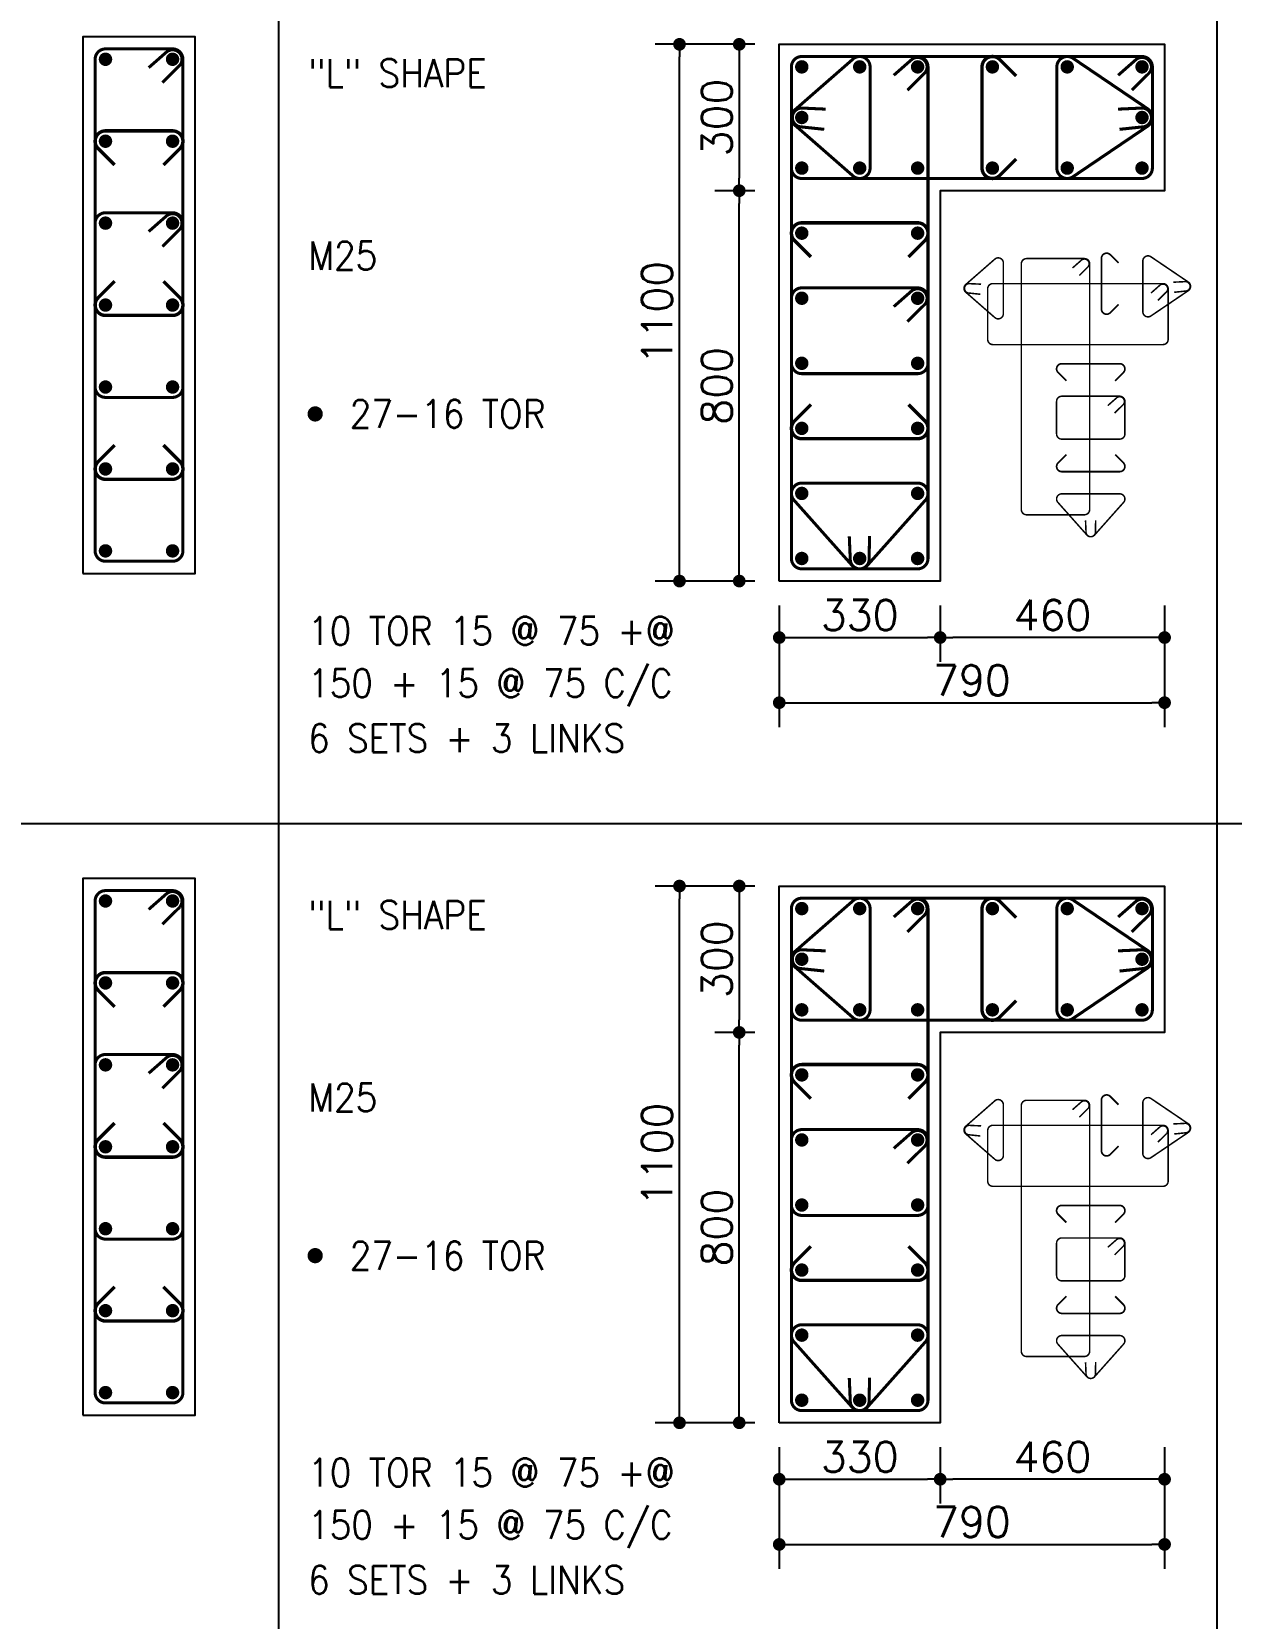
# Model space of a CAD drawing. Extents: x -200722 to 834823, y -494970 to 88783.
# Drawn here: x 389694 to 399531, y -82315 to -69310 of the extents above; entities that cross this region are included whole.
import ezdxf
from ezdxf.enums import TextEntityAlignment as Align

# ---------------------------------------------------------------- set-up
doc = ezdxf.new("R2010")
doc.units = 0
doc.header["$LTSCALE"] = 100
doc.header["$MEASUREMENT"] = 0
doc.header["$PDMODE"] = 34
doc.layers.get('0').update_dxf_attribs({"linetype": 'CONTINUOUS'})
doc.layers.get('DEFPOINTS').update_dxf_attribs({"linetype": 'CONTINUOUS'})
for name, color, linetype in [('5', 4, 'CONTINUOUS'), ('BEAM', 4, 'CONTINUOUS'), ('COL. SHED. STEEL.', 6, 'CONTINUOUS'), ('column', 240, 'CONTINUOUS'), ('STEEL', 6, 'CONTINUOUS'), ('TEXT', 2, 'CONTINUOUS')]:
    doc.layers.add(name, color=color, linetype=linetype)
doc.layers.add('g-dim', color=6, linetype='CONTINUOUS', lineweight=9)
doc.styles.add('ROMANS', font='romans.shx')
doc.styles.get("Standard").update_dxf_attribs({"font": 'simplex.shx'})
doc.dimstyles.new('STANDARD$0', dxfattribs={"dimtxt": 2.5, "dimasz": 2.5, "dimexe": 2, "dimexo": 0.7, "dimgap": 0.9, "dimtad": 1, "dimdec": 0, "dimdsep": 46, "dimtxsty": 'ROMANS', "dimcen": 0.09, "dimclrd": 4, "dimclre": 4, "dimclrt": 3, "dimadec": 0, "dimazin": 0, "dimtfac": 1, "dimtdec": 0, "dimtmove": 0, "dimatfit": 3, "dimfxl": 1, "dimtolj": 1, "dimtzin": 0, "dimarcsym": 0})

# ---------------------------------------------------------------- blocks, each defined once
blk = doc.blocks.new('DOT')
at = {"color": 0, "linetype": 'ByBlock'}
blk.add_line((-0.5, 0), (-1, 0), dxfattribs=at)
at = {"color": 0, "linetype": 'ByBlock', "const_width": 0.5}
blk.add_lwpolyline([(-0.25, 0, 1), (0.25, 0, 1)], format="xyb", close=True, dxfattribs=at)
blk = doc.blocks.new('*D280')
at = {"layer": 'BEAM', "color": 0, "lineweight": -2, "transparency": 16777216}
for p, q in [((395624, -77513), (395296, -77513)), ((395496, -80609), (395496, -77617)), ((395624, -80713), (395296, -80713))]:
    blk.add_line(p, q, dxfattribs=at)
at = {"layer": 'DEFPOINTS', "color": 0, "lineweight": -3, "transparency": 16777216}
for p in [(395496, -77513), (395824, -77513), (395824, -80713)]:
    blk.add_point(p, dxfattribs=at)
at = {"layer": 'BEAM', "color": 0, "lineweight": -2, "transparency": 16777216, "xscale": 104, "yscale": 104, "zscale": 104}
for p, rotation in [((395496, -77513), 90), ((395496, -80713), 270)]:
    blk.add_blockref('DOT', p, dxfattribs=dict(at, rotation=rotation))
at = {"layer": 'BEAM', "color": 0, "transparency": 16777216, "insert": (395312, -79113), "char_height": 248, "attachment_point": 5, "rotation": 90}
blk.add_mtext('\\A1;800', dxfattribs=at)
blk = doc.blocks.new('_DOT')
at = {"color": 0, "linetype": 'ByBlock'}
blk.add_line((-0.5, 0), (-1, 0), dxfattribs=at)
at = {"color": 0, "linetype": 'ByBlock', "const_width": 0.5}
blk.add_lwpolyline([(-0.25, 0, 1), (0.25, 0, 1)], format="xyb", close=True, dxfattribs=at)
blk = doc.blocks.new('*D281')
at = {"layer": 'BEAM', "color": 0, "lineweight": -2, "transparency": 16777216}
for p, q in [((395824, -80913), (395824, -81376)), ((397144, -80913), (397144, -81376)), ((395928, -81176), (397040, -81176))]:
    blk.add_line(p, q, dxfattribs=at)
at = {"layer": 'DEFPOINTS', "color": 0, "lineweight": -3, "transparency": 16777216}
for p in [(395824, -80713), (397144, -80713), (397144, -81176)]:
    blk.add_point(p, dxfattribs=at)
at = {"layer": 'BEAM', "color": 0, "lineweight": -2, "transparency": 16777216, "xscale": 104, "yscale": 104, "zscale": 104, "rotation": 180}
blk.add_blockref('DOT', (395824, -81176), dxfattribs=at)
at = {"layer": 'BEAM', "color": 0, "lineweight": -2, "transparency": 16777216, "xscale": 104, "yscale": 104, "zscale": 104}
blk.add_blockref('DOT', (397144, -81176), dxfattribs=at)
at = {"layer": 'BEAM', "color": 0, "transparency": 16777216, "insert": (396484, -80992), "char_height": 248, "attachment_point": 5}
blk.add_mtext('\\A1;330', dxfattribs=at)
blk = doc.blocks.new('*D282')
at = {"layer": 'BEAM', "color": 0, "lineweight": -2, "transparency": 16777216}
for p, q in [((395624, -76313), (395296, -76313)), ((395496, -76417), (395496, -77409)), ((395624, -77513), (395296, -77513))]:
    blk.add_line(p, q, dxfattribs=at)
at = {"layer": 'DEFPOINTS', "color": 0, "lineweight": -3, "transparency": 16777216}
for p in [(395824, -76313), (395496, -77513), (395824, -77513)]:
    blk.add_point(p, dxfattribs=at)
at = {"layer": 'BEAM', "color": 0, "lineweight": -2, "transparency": 16777216, "xscale": 104, "yscale": 104, "zscale": 104}
for p, rotation in [((395496, -76313), 90), ((395496, -77513), 270)]:
    blk.add_blockref('DOT', p, dxfattribs=dict(at, rotation=rotation))
at = {"layer": 'BEAM', "color": 0, "transparency": 16777216, "insert": (395312, -76913), "char_height": 248, "attachment_point": 5, "rotation": 90}
blk.add_mtext('\\A1;300', dxfattribs=at)
blk = doc.blocks.new('*D283')
at = {"layer": 'BEAM', "color": 0, "lineweight": -2, "transparency": 16777216}
for p, q in [((395624, -76313), (394806, -76313)), ((395006, -80609), (395006, -76417)), ((395624, -80713), (394806, -80713))]:
    blk.add_line(p, q, dxfattribs=at)
at = {"layer": 'DEFPOINTS', "color": 0, "lineweight": -3, "transparency": 16777216}
for p in [(395006, -76313), (395824, -76313), (395824, -80713)]:
    blk.add_point(p, dxfattribs=at)
at = {"layer": 'BEAM', "color": 0, "lineweight": -2, "transparency": 16777216, "xscale": 104, "yscale": 104, "zscale": 104}
for p, rotation in [((395006, -76313), 90), ((395006, -80713), 270)]:
    blk.add_blockref('DOT', p, dxfattribs=dict(at, rotation=rotation))
at = {"layer": 'BEAM', "color": 0, "transparency": 16777216, "insert": (394822, -78513), "char_height": 248, "attachment_point": 5, "rotation": 90}
blk.add_mtext('\\A1;1100', dxfattribs=at)
blk = doc.blocks.new('*D284')
at = {"layer": 'BEAM', "color": 0, "lineweight": -2, "transparency": 16777216}
for p, q in [((397144, -80913), (397144, -81376)), ((398984, -80913), (398984, -81376)), ((398880, -81176), (397248, -81176))]:
    blk.add_line(p, q, dxfattribs=at)
at = {"layer": 'DEFPOINTS', "color": 0, "lineweight": -3, "transparency": 16777216}
for p in [(397144, -80713), (398984, -80713), (397144, -81176)]:
    blk.add_point(p, dxfattribs=at)
at = {"layer": 'BEAM', "color": 0, "lineweight": -2, "transparency": 16777216, "xscale": 104, "yscale": 104, "zscale": 104, "rotation": 180}
blk.add_blockref('DOT', (397144, -81176), dxfattribs=at)
at = {"layer": 'BEAM', "color": 0, "lineweight": -2, "transparency": 16777216, "xscale": 104, "yscale": 104, "zscale": 104}
blk.add_blockref('DOT', (398984, -81176), dxfattribs=at)
at = {"layer": 'BEAM', "color": 0, "transparency": 16777216, "insert": (398064, -80992), "char_height": 248, "attachment_point": 5}
blk.add_mtext('\\A1;460', dxfattribs=at)
blk = doc.blocks.new('*D285')
at = {"layer": 'BEAM', "color": 0, "lineweight": -2, "transparency": 16777216}
for p, q in [((395824, -80913), (395824, -81910)), ((398984, -80913), (398984, -81910)), ((395928, -81710), (398880, -81710))]:
    blk.add_line(p, q, dxfattribs=at)
at = {"layer": 'DEFPOINTS', "color": 0, "lineweight": -3, "transparency": 16777216}
for p in [(395824, -80713), (398984, -80713), (398984, -81710)]:
    blk.add_point(p, dxfattribs=at)
at = {"layer": 'BEAM', "color": 0, "lineweight": -2, "transparency": 16777216, "xscale": 104, "yscale": 104, "zscale": 104, "rotation": 180}
blk.add_blockref('DOT', (395824, -81710), dxfattribs=at)
at = {"layer": 'BEAM', "color": 0, "lineweight": -2, "transparency": 16777216, "xscale": 104, "yscale": 104, "zscale": 104}
blk.add_blockref('DOT', (398984, -81710), dxfattribs=at)
at = {"layer": 'BEAM', "color": 0, "transparency": 16777216, "insert": (397404, -81526), "char_height": 248, "attachment_point": 5}
blk.add_mtext('\\A1;790', dxfattribs=at)
blk = doc.blocks.new('*D286')
at = {"layer": 'BEAM', "color": 0, "lineweight": -2, "transparency": 16777216}
for p, q in [((395624, -70613), (395296, -70613)), ((395496, -73709), (395496, -70717)), ((395624, -73813), (395296, -73813))]:
    blk.add_line(p, q, dxfattribs=at)
at = {"layer": 'DEFPOINTS', "color": 0, "lineweight": -3, "transparency": 16777216}
for p in [(395496, -70613), (395824, -70613), (395824, -73813)]:
    blk.add_point(p, dxfattribs=at)
at = {"layer": 'BEAM', "color": 0, "lineweight": -2, "transparency": 16777216, "xscale": 104, "yscale": 104, "zscale": 104}
for p, rotation in [((395496, -70613), 90), ((395496, -73813), 270)]:
    blk.add_blockref('DOT', p, dxfattribs=dict(at, rotation=rotation))
at = {"layer": 'BEAM', "color": 0, "transparency": 16777216, "insert": (395312, -72213), "char_height": 248, "attachment_point": 5, "rotation": 90}
blk.add_mtext('\\A1;800', dxfattribs=at)
blk = doc.blocks.new('*D287')
at = {"layer": 'BEAM', "color": 0, "lineweight": -2, "transparency": 16777216}
for p, q in [((395824, -74013), (395824, -74476)), ((397144, -74013), (397144, -74476)), ((395928, -74276), (397040, -74276))]:
    blk.add_line(p, q, dxfattribs=at)
at = {"layer": 'DEFPOINTS', "color": 0, "lineweight": -3, "transparency": 16777216}
for p in [(395824, -73813), (397144, -73813), (397144, -74276)]:
    blk.add_point(p, dxfattribs=at)
at = {"layer": 'BEAM', "color": 0, "lineweight": -2, "transparency": 16777216, "xscale": 104, "yscale": 104, "zscale": 104, "rotation": 180}
blk.add_blockref('DOT', (395824, -74276), dxfattribs=at)
at = {"layer": 'BEAM', "color": 0, "lineweight": -2, "transparency": 16777216, "xscale": 104, "yscale": 104, "zscale": 104}
blk.add_blockref('DOT', (397144, -74276), dxfattribs=at)
at = {"layer": 'BEAM', "color": 0, "transparency": 16777216, "insert": (396484, -74092), "char_height": 248, "attachment_point": 5}
blk.add_mtext('\\A1;330', dxfattribs=at)
blk = doc.blocks.new('*D288')
at = {"layer": 'BEAM', "color": 0, "lineweight": -2, "transparency": 16777216}
for p, q in [((395624, -69413), (395296, -69413)), ((395496, -69517), (395496, -70509)), ((395624, -70613), (395296, -70613))]:
    blk.add_line(p, q, dxfattribs=at)
at = {"layer": 'DEFPOINTS', "color": 0, "lineweight": -3, "transparency": 16777216}
for p in [(395824, -69413), (395496, -70613), (395824, -70613)]:
    blk.add_point(p, dxfattribs=at)
at = {"layer": 'BEAM', "color": 0, "lineweight": -2, "transparency": 16777216, "xscale": 104, "yscale": 104, "zscale": 104}
for p, rotation in [((395496, -69413), 90), ((395496, -70613), 270)]:
    blk.add_blockref('DOT', p, dxfattribs=dict(at, rotation=rotation))
at = {"layer": 'BEAM', "color": 0, "transparency": 16777216, "insert": (395312, -70013), "char_height": 248, "attachment_point": 5, "rotation": 90}
blk.add_mtext('\\A1;300', dxfattribs=at)
blk = doc.blocks.new('*D289')
at = {"layer": 'BEAM', "color": 0, "lineweight": -2, "transparency": 16777216}
for p, q in [((395624, -69413), (394806, -69413)), ((395006, -73709), (395006, -69517)), ((395624, -73813), (394806, -73813))]:
    blk.add_line(p, q, dxfattribs=at)
at = {"layer": 'DEFPOINTS', "color": 0, "lineweight": -3, "transparency": 16777216}
for p in [(395006, -69413), (395824, -69413), (395824, -73813)]:
    blk.add_point(p, dxfattribs=at)
at = {"layer": 'BEAM', "color": 0, "lineweight": -2, "transparency": 16777216, "xscale": 104, "yscale": 104, "zscale": 104}
for p, rotation in [((395006, -69413), 90), ((395006, -73813), 270)]:
    blk.add_blockref('DOT', p, dxfattribs=dict(at, rotation=rotation))
at = {"layer": 'BEAM', "color": 0, "transparency": 16777216, "insert": (394822, -71613), "char_height": 248, "attachment_point": 5, "rotation": 90}
blk.add_mtext('\\A1;1100', dxfattribs=at)
blk = doc.blocks.new('*D290')
at = {"layer": 'BEAM', "color": 0, "lineweight": -2, "transparency": 16777216}
for p, q in [((397144, -74013), (397144, -74476)), ((398984, -74013), (398984, -74476)), ((398880, -74276), (397248, -74276))]:
    blk.add_line(p, q, dxfattribs=at)
at = {"layer": 'DEFPOINTS', "color": 0, "lineweight": -3, "transparency": 16777216}
for p in [(397144, -73813), (398984, -73813), (397144, -74276)]:
    blk.add_point(p, dxfattribs=at)
at = {"layer": 'BEAM', "color": 0, "lineweight": -2, "transparency": 16777216, "xscale": 104, "yscale": 104, "zscale": 104, "rotation": 180}
blk.add_blockref('DOT', (397144, -74276), dxfattribs=at)
at = {"layer": 'BEAM', "color": 0, "lineweight": -2, "transparency": 16777216, "xscale": 104, "yscale": 104, "zscale": 104}
blk.add_blockref('DOT', (398984, -74276), dxfattribs=at)
at = {"layer": 'BEAM', "color": 0, "transparency": 16777216, "insert": (398064, -74092), "char_height": 248, "attachment_point": 5}
blk.add_mtext('\\A1;460', dxfattribs=at)
blk = doc.blocks.new('*D291')
at = {"layer": 'BEAM', "color": 0, "lineweight": -2, "transparency": 16777216}
for p, q in [((395824, -74013), (395824, -75010)), ((398984, -74013), (398984, -75010)), ((395928, -74810), (398880, -74810))]:
    blk.add_line(p, q, dxfattribs=at)
at = {"layer": 'DEFPOINTS', "color": 0, "lineweight": -3, "transparency": 16777216}
for p in [(395824, -73813), (398984, -73813), (398984, -74810)]:
    blk.add_point(p, dxfattribs=at)
at = {"layer": 'BEAM', "color": 0, "lineweight": -2, "transparency": 16777216, "xscale": 104, "yscale": 104, "zscale": 104, "rotation": 180}
blk.add_blockref('DOT', (395824, -74810), dxfattribs=at)
at = {"layer": 'BEAM', "color": 0, "lineweight": -2, "transparency": 16777216, "xscale": 104, "yscale": 104, "zscale": 104}
blk.add_blockref('DOT', (398984, -74810), dxfattribs=at)
at = {"layer": 'BEAM', "color": 0, "transparency": 16777216, "insert": (397404, -74626), "char_height": 248, "attachment_point": 5}
blk.add_mtext('\\A1;790', dxfattribs=at)

msp = doc.modelspace()

# ---------------------------------------------------------------- linework, layer by layer
at = {"layer": '5', "color": 7, "lineweight": -2}
for p, q in [((391719.8, -104400.4), (391719.8, -55100.4)), ((399414.3, -104400.4), (399414.3, -55100.4)), ((330496.4, -75800.4), (412446.4, -75800.4))]:
    msp.add_line(p, q, dxfattribs=at)
at = {"layer": 'COL. SHED. STEEL.', "color": 140, "linetype": 'Continuous'}
for points, const_width in [([(396436.2, -70498.3), (395961.2, -70083.3, -0.5307755), (395961.2, -69942.5), (396436.2, -69527.5, -0.6013564), (396568.8, -69597.9), (396568.8, -70427.9, -0.6013564)], 25), ([(398233.1, -70498.3), (398846.4, -70083.3, 0.5307755), (398846.4, -69942.5), (398233.1, -69527.5, 0.6013564), (398100.5, -69597.9), (398100.5, -70427.9, 0.6013564)], 25), ([(390298.8, -72307.3), (390848.8, -72307.3, 0.4142136), (390933.8, -72222.3), (390933.8, -70878.9, 0.4142136), (390848.8, -70793.9), (390298.8, -70793.9, 0.4142136), (390213.8, -70878.9), (390213.8, -72222.3, 0.4142136)], 25), ([(397595.4, -71656.2), (397357.9, -71448.7, -0.5307755), (397357.9, -71378.3), (397595.4, -71170.8, -0.6013564), (397661.8, -71206), (397661.8, -71621, -0.6013564)], 12.5), ([(398871.8, -71639.9), (399178.5, -71432.4, 0.5307755), (399178.5, -71362), (398871.8, -71154.5, 0.6013564), (398805.5, -71189.7), (398805.5, -71604.7, 0.6013564)], 12.5), ([(396414.4, -73677), (395939.4, -73143.6, -0.6084148), (396008.8, -73009.6), (396958.8, -73009.6, -0.6084148), (397028.2, -73143.6), (396553.2, -73677, -0.5176004)], 25), ([(398343.7, -73431.6), (398106.2, -73164.9, -0.6084148), (398140.9, -73097.9), (398615.9, -73097.9, -0.6084148), (398650.6, -73164.9), (398413.1, -73431.6, -0.5176004)], 12.5), ([(396436.2, -77398.3), (395961.2, -76983.3, -0.5307755), (395961.2, -76842.5), (396436.2, -76427.5, -0.6013564), (396568.8, -76497.9), (396568.8, -77327.9, -0.6013564)], 25), ([(398233.1, -77398.3), (398846.4, -76983.3, 0.5307755), (398846.4, -76842.5), (398233.1, -76427.5, 0.6013564), (398100.5, -76497.9), (398100.5, -77327.9, 0.6013564)], 25), ([(390298.8, -79207.3), (390848.8, -79207.3, 0.4142136), (390933.8, -79122.3), (390933.8, -77778.9, 0.4142136), (390848.8, -77693.9), (390298.8, -77693.9, 0.4142136), (390213.8, -77778.9), (390213.8, -79122.3, 0.4142136)], 25), ([(397595.4, -78556.2), (397357.9, -78348.7, -0.5307755), (397357.9, -78278.3), (397595.4, -78070.8, -0.6013564), (397661.8, -78106), (397661.8, -78521, -0.6013564)], 12.5), ([(398871.8, -78539.9), (399178.5, -78332.4, 0.5307755), (399178.5, -78262), (398871.8, -78054.5, 0.6013564), (398805.5, -78089.7), (398805.5, -78504.7, 0.6013564)], 12.5), ([(396414.4, -80577), (395939.4, -80043.6, -0.6084148), (396008.8, -79909.6), (396958.8, -79909.6, -0.6084148), (397028.2, -80043.6), (396553.2, -80577, -0.5176004)], 25), ([(398343.7, -80331.6), (398106.2, -80064.9, -0.6084148), (398140.9, -79997.9), (398615.9, -79997.9, -0.6084148), (398650.6, -80064.9), (398413.1, -80331.6, -0.5176004)], 12.5)]:
    msp.add_lwpolyline(points, format="xyb", close=True, dxfattribs=dict(at, const_width=const_width))
for points, const_width in [([(396193, -70110), (395994.1, -70088.9, -0.9275277), (396011.9, -69935.6), (396204.7, -69944.5)], 25), ([(398614.6, -70110), (398813.4, -70088.9, 0.9275277), (398795.7, -69935.6), (398602.9, -69944.5)], 25), ([(390765.6, -71069.8), (390907.7, -70929.1, 0.9275277), (390798.1, -70820.5), (390653.1, -70947.8)], 25), ([(397473.9, -71462.1), (397374.4, -71451.5, -0.9275277), (397383.3, -71374.9), (397479.7, -71379.3)], 12.5), ([(399062.6, -71445.7), (399162, -71435.2, 0.9275277), (399153.1, -71358.5), (399056.7, -71363)], 12.5), ([(398418.7, -73314.9), (398416.9, -73414.8, -0.9275277), (398339.8, -73412.7), (398335.7, -73316.3)], 12.5), ([(396564.4, -73443.5), (396560.8, -73643.5, -0.9275277), (396406.5, -73639.2), (396398.4, -73446.4)], 25), ([(396193, -77010), (395994.1, -76988.9, -0.9275277), (396011.9, -76835.6), (396204.7, -76844.5)], 25), ([(398614.6, -77010), (398813.4, -76988.9, 0.9275277), (398795.7, -76835.6), (398602.9, -76844.5)], 25), ([(390765.6, -77969.8), (390907.7, -77829.1, 0.9275277), (390798.1, -77720.5), (390653.1, -77847.8)], 25), ([(397473.9, -78362.1), (397374.4, -78351.5, -0.9275277), (397383.3, -78274.9), (397479.7, -78279.3)], 12.5), ([(399062.6, -78345.7), (399162, -78335.2, 0.9275277), (399153.1, -78258.5), (399056.7, -78263)], 12.5), ([(398418.7, -80214.9), (398416.9, -80314.8, -0.9275277), (398339.8, -80312.7), (398335.7, -80216.3)], 12.5), ([(396564.4, -80343.5), (396560.8, -80543.5, -0.9275277), (396406.5, -80539.2), (396398.4, -80346.4)], 25)]:
    msp.add_lwpolyline(points, format="xyb", dxfattribs=dict(at, const_width=const_width))
at = {"layer": 'column', "color": 4, "linetype": 'Continuous'}
for points in [[(390113.8, -73750.6), (391033.8, -73750.6), (391033.8, -69350.6), (390113.8, -69350.6)], [(390113.8, -80650.6), (391033.8, -80650.6), (391033.8, -76250.6), (390113.8, -76250.6)]]:
    msp.add_lwpolyline(points, close=True, dxfattribs=at)
for points in [[(395823.8, -73812.9), (395823.8, -69412.9), (398983.8, -69412.9), (398983.8, -70612.9), (397143.8, -70612.9), (397143.8, -73812.9), (395823.8, -73812.9)], [(395823.8, -80712.9), (395823.8, -76312.9), (398983.8, -76312.9), (398983.8, -77512.9), (397143.8, -77512.9), (397143.8, -80712.9), (395823.8, -80712.9)]]:
    msp.add_lwpolyline(points, dxfattribs=at)
at = {"layer": 'g-dim', "color": 62, "lineweight": -2}
for points, const_width in [([(396008.8, -72112.9), (396958.8, -72112.9, 0.4142136), (397043.8, -72027.9), (397043.8, -71494.6, 0.4142136), (396958.8, -71409.6), (396008.8, -71409.6, 0.4142136), (395923.8, -71494.6), (395923.8, -72027.9, 0.4142136)], 25), ([(398140.9, -72649.5), (398615.9, -72649.5, 0.4142136), (398658.4, -72607), (398658.4, -72340.4, 0.4142136), (398615.9, -72297.9), (398140.9, -72297.9, 0.4142136), (398098.4, -72340.4), (398098.4, -72607, 0.4142136)], 12.5), ([(396008.8, -79012.9), (396958.8, -79012.9, 0.4142136), (397043.8, -78927.9), (397043.8, -78394.6, 0.4142136), (396958.8, -78309.6), (396008.8, -78309.6, 0.4142136), (395923.8, -78394.6), (395923.8, -78927.9, 0.4142136)], 25), ([(398140.9, -79549.5), (398615.9, -79549.5, 0.4142136), (398658.4, -79507), (398658.4, -79240.4, 0.4142136), (398615.9, -79197.9), (398140.9, -79197.9, 0.4142136), (398098.4, -79240.4), (398098.4, -79507, 0.4142136)], 12.5)]:
    msp.add_lwpolyline(points, format="xyb", close=True, dxfattribs=dict(at, const_width=const_width))
for points, const_width in [([(396875.6, -71685.4), (397017.7, -71544.8, 0.9275277), (396908.1, -71436.1), (396763.1, -71563.5)], 25), ([(398574.3, -72435.8), (398645.4, -72365.5, 0.9275277), (398590.6, -72311.2), (398518, -72374.8)], 12.5), ([(396875.6, -78585.4), (397017.7, -78444.8, 0.9275277), (396908.1, -78336.1), (396763.1, -78463.5)], 25), ([(398574.3, -79335.8), (398645.4, -79265.5, 0.9275277), (398590.6, -79211.2), (398518, -79274.8)], 12.5)]:
    msp.add_lwpolyline(points, format="xyb", dxfattribs=dict(at, const_width=const_width))
at = {"layer": 'STEEL', "color": 18, "true_color": 0x000000}
for points, const_width in [([(390298.8, -73650.6), (390848.8, -73650.6, 0.4142136), (390933.8, -73565.6), (390933.8, -69535.6, 0.4142136), (390848.8, -69450.6), (390298.8, -69450.6, 0.4142136), (390213.8, -69535.6), (390213.8, -73565.6, 0.4142136)], 25), ([(396008.8, -69512.9), (396958.8, -69512.9, -0.4142136), (397043.8, -69597.9), (397043.8, -73627.9, -0.4142136), (396958.8, -73712.9), (396008.8, -73712.9, -0.4142136), (395923.8, -73627.9), (395923.8, -69597.9, -0.4142136)], 25), ([(396008.8, -69512.9), (398798.8, -69512.9, -0.4142136), (398883.8, -69597.9), (398883.8, -70427.9, -0.4142136), (398798.8, -70512.9), (396008.8, -70512.9, -0.4142136), (395923.8, -70427.9), (395923.8, -69597.9, -0.4142136)], 25), ([(397851.8, -71169.5), (398326.8, -71169.5, -0.4142136), (398369.3, -71212), (398369.3, -73227, -0.4142136), (398326.8, -73269.5), (397851.8, -73269.5, -0.4142136), (397809.3, -73227), (397809.3, -71212, -0.4142136)], 12.5), ([(397575.8, -71374.6), (398970.8, -71374.6, -0.4142136), (399013.3, -71417.1), (399013.3, -71832.1, -0.4142136), (398970.8, -71874.6), (397575.8, -71874.6, -0.4142136), (397533.3, -71832.1), (397533.3, -71417.1, -0.4142136)], 12.5), ([(391987.2, -72442.9, 1), (392049.7, -72442.9, 1)], 62.5), ([(390298.8, -80550.6), (390848.8, -80550.6, 0.4142136), (390933.8, -80465.6), (390933.8, -76435.6, 0.4142136), (390848.8, -76350.6), (390298.8, -76350.6, 0.4142136), (390213.8, -76435.6), (390213.8, -80465.6, 0.4142136)], 25), ([(396008.8, -76412.9), (396958.8, -76412.9, -0.4142136), (397043.8, -76497.9), (397043.8, -80527.9, -0.4142136), (396958.8, -80612.9), (396008.8, -80612.9, -0.4142136), (395923.8, -80527.9), (395923.8, -76497.9, -0.4142136)], 25), ([(396008.8, -76412.9), (398798.8, -76412.9, -0.4142136), (398883.8, -76497.9), (398883.8, -77327.9, -0.4142136), (398798.8, -77412.9), (396008.8, -77412.9, -0.4142136), (395923.8, -77327.9), (395923.8, -76497.9, -0.4142136)], 25), ([(397851.8, -78069.5), (398326.8, -78069.5, -0.4142136), (398369.3, -78112), (398369.3, -80127, -0.4142136), (398326.8, -80169.5), (397851.8, -80169.5, -0.4142136), (397809.3, -80127), (397809.3, -78112, -0.4142136)], 12.5), ([(397575.8, -78274.6), (398970.8, -78274.6, -0.4142136), (399013.3, -78317.1), (399013.3, -78732.1, -0.4142136), (398970.8, -78774.6), (397575.8, -78774.6, -0.4142136), (397533.3, -78732.1), (397533.3, -78317.1, -0.4142136)], 12.5), ([(391987.2, -79342.9, 1), (392049.7, -79342.9, 1)], 62.5)]:
    msp.add_lwpolyline(points, format="xyb", close=True, dxfattribs=dict(at, const_width=const_width))
for points, const_width in [([(390765.6, -69726.5), (390907.7, -69585.8, 0.9275277), (390798.1, -69477.2), (390653.1, -69604.5)], 25), ([(396875.6, -69788.8), (397017.7, -69648.1, 0.9275277), (396908.1, -69539.5), (396763.1, -69666.8)], 25), ([(398715.6, -69788.8), (398857.7, -69648.1, 0.9275277), (398748.1, -69539.5), (398603.1, -69666.8)], 25), ([(398285.2, -71307.5), (398356.2, -71237.1, 0.9275277), (398301.4, -71182.8), (398228.9, -71246.5)], 12.5), ([(398929.2, -71512.5), (399000.2, -71442.2, 0.9275277), (398945.4, -71387.9), (398872.9, -71451.6)], 12.5), ([(390765.6, -76626.5), (390907.7, -76485.8, 0.9275277), (390798.1, -76377.2), (390653.1, -76504.5)], 25), ([(396875.6, -76688.8), (397017.7, -76548.1, 0.9275277), (396908.1, -76439.5), (396763.1, -76566.8)], 25), ([(398715.6, -76688.8), (398857.7, -76548.1, 0.9275277), (398748.1, -76439.5), (398603.1, -76566.8)], 25), ([(398285.2, -78207.5), (398356.2, -78137.1, 0.9275277), (398301.4, -78082.8), (398228.9, -78146.5)], 12.5), ([(398929.2, -78412.5), (399000.2, -78342.2, 0.9275277), (398945.4, -78287.9), (398872.9, -78351.6)], 12.5)]:
    msp.add_lwpolyline(points, format="xyb", dxfattribs=dict(at, const_width=const_width))
at = {"layer": 'STEEL', "color": 18, "linetype": 'Continuous', "true_color": 0x000000, "const_width": 55}
for points in [[(390298.8, -69508.1, -1), (390298.8, -69563.1, -1)], [(390848.8, -69508.1, 1), (390848.8, -69563.1, 1)], [(396008.8, -69625.4, 1), (396008.8, -69570.4, 1)], [(396483.8, -69625.4, -1), (396483.8, -69570.4, -1)], [(396958.8, -69625.4, -1), (396958.8, -69570.4, -1)], [(397572.1, -69625.4, -1), (397572.1, -69570.4, -1)], [(398185.5, -69625.4, -1), (398185.5, -69570.4, -1)], [(398798.8, -69625.4, -1), (398798.8, -69570.4, -1)], [(396008.8, -70040.4, 1), (396008.8, -69985.4, 1)], [(398798.8, -70040.4, -1), (398798.8, -69985.4, -1)], [(390298.8, -70234.8, 1), (390298.8, -70179.8, 1)], [(390848.8, -70234.8, -1), (390848.8, -70179.8, -1)], [(396008.8, -70455.4, 1), (396008.8, -70400.4, 1)], [(396483.8, -70400.4, 1), (396483.8, -70455.4, 1)], [(396958.8, -70455.4, -1), (396958.8, -70400.4, -1)], [(397572.1, -70455.4, -1), (397572.1, -70400.4, -1)], [(398185.5, -70455.4, -1), (398185.5, -70400.4, -1)], [(398798.8, -70455.4, -1), (398798.8, -70400.4, -1)], [(390298.8, -70906.4, 1), (390298.8, -70851.4, 1)], [(390848.8, -70906.4, -1), (390848.8, -70851.4, -1)], [(396008.8, -70988.7, 1), (396008.8, -70933.7, 1)], [(396958.8, -70988.7, 1), (396958.8, -70933.7, 1)], [(390298.8, -71578.1, 1), (390298.8, -71523.1, 1)], [(390848.8, -71578.1, -1), (390848.8, -71523.1, -1)], [(396008.8, -71522.1, 1), (396008.8, -71467.1, 1)], [(396958.8, -71522.1, 1), (396958.8, -71467.1, 1)], [(396008.8, -72055.4, 1), (396008.8, -72000.4, 1)], [(396958.8, -72055.4, 1), (396958.8, -72000.4, 1)], [(390298.8, -72249.8, 1), (390298.8, -72194.8, 1)], [(390848.8, -72249.8, -1), (390848.8, -72194.8, -1)], [(396008.8, -72588.7, 1), (396008.8, -72533.7, 1)], [(396958.8, -72588.7, 1), (396958.8, -72533.7, 1)], [(390298.8, -72921.4, 1), (390298.8, -72866.4, 1)], [(390848.8, -72921.4, -1), (390848.8, -72866.4, -1)], [(396008.8, -73122.1, 1), (396008.8, -73067.1, 1)], [(396958.8, -73122.1, 1), (396958.8, -73067.1, 1)], [(390298.8, -73593.1, 1), (390298.8, -73538.1, 1)], [(390848.8, -73593.1, -1), (390848.8, -73538.1, -1)], [(396008.8, -73655.4, 1), (396008.8, -73600.4, 1)], [(396483.8, -73600.4, 1), (396483.8, -73655.4, 1)], [(396958.8, -73655.4, 1), (396958.8, -73600.4, 1)], [(390298.8, -76408.1, -1), (390298.8, -76463.1, -1)], [(390848.8, -76408.1, 1), (390848.8, -76463.1, 1)], [(396008.8, -76525.4, 1), (396008.8, -76470.4, 1)], [(396483.8, -76525.4, -1), (396483.8, -76470.4, -1)], [(396958.8, -76525.4, -1), (396958.8, -76470.4, -1)], [(397572.1, -76525.4, -1), (397572.1, -76470.4, -1)], [(398185.5, -76525.4, -1), (398185.5, -76470.4, -1)], [(398798.8, -76525.4, -1), (398798.8, -76470.4, -1)], [(396008.8, -76940.4, 1), (396008.8, -76885.4, 1)], [(398798.8, -76940.4, -1), (398798.8, -76885.4, -1)], [(390298.8, -77134.8, 1), (390298.8, -77079.8, 1)], [(390848.8, -77134.8, -1), (390848.8, -77079.8, -1)], [(396008.8, -77355.4, 1), (396008.8, -77300.4, 1)], [(396483.8, -77300.4, 1), (396483.8, -77355.4, 1)], [(396958.8, -77355.4, -1), (396958.8, -77300.4, -1)], [(397572.1, -77355.4, -1), (397572.1, -77300.4, -1)], [(398185.5, -77355.4, -1), (398185.5, -77300.4, -1)], [(398798.8, -77355.4, -1), (398798.8, -77300.4, -1)], [(390298.8, -77806.4, 1), (390298.8, -77751.4, 1)], [(390848.8, -77806.4, -1), (390848.8, -77751.4, -1)], [(396008.8, -77888.7, 1), (396008.8, -77833.7, 1)], [(396958.8, -77888.7, 1), (396958.8, -77833.7, 1)], [(390298.8, -78478.1, 1), (390298.8, -78423.1, 1)], [(390848.8, -78478.1, -1), (390848.8, -78423.1, -1)], [(396008.8, -78422.1, 1), (396008.8, -78367.1, 1)], [(396958.8, -78422.1, 1), (396958.8, -78367.1, 1)], [(396008.8, -78955.4, 1), (396008.8, -78900.4, 1)], [(396958.8, -78955.4, 1), (396958.8, -78900.4, 1)], [(390298.8, -79149.8, 1), (390298.8, -79094.8, 1)], [(390848.8, -79149.8, -1), (390848.8, -79094.8, -1)], [(396008.8, -79488.7, 1), (396008.8, -79433.7, 1)], [(396958.8, -79488.7, 1), (396958.8, -79433.7, 1)], [(390298.8, -79821.4, 1), (390298.8, -79766.4, 1)], [(390848.8, -79821.4, -1), (390848.8, -79766.4, -1)], [(396008.8, -80022.1, 1), (396008.8, -79967.1, 1)], [(396958.8, -80022.1, 1), (396958.8, -79967.1, 1)], [(390298.8, -80493.1, 1), (390298.8, -80438.1, 1)], [(390848.8, -80493.1, -1), (390848.8, -80438.1, -1)], [(396008.8, -80555.4, 1), (396008.8, -80500.4, 1)], [(396483.8, -80500.4, 1), (396483.8, -80555.4, 1)], [(396958.8, -80555.4, 1), (396958.8, -80500.4, 1)]]:
    msp.add_lwpolyline(points, format="xyb", close=True, dxfattribs=at)
at = {"layer": 'STEEL', "color": 40}
for points in [[(397767.3, -69672.9, 28, 28, 0), (397632.2, -69537.8, 28, 28, 0.6681786), (397487.1, -69597.9, 28, 28, 0), (397487.1, -70427.9, 28, 28, 0.6681786), (397632.2, -70488, 28, 28, 0), (397767.3, -70352.9, 0, 0, 0)], [(390373.8, -70402.4, 28, 28, 0), (390238.7, -70267.4, 28, 28, -0.6681786), (390298.8, -70122.3, 28, 28, 0), (390848.8, -70122.3, 28, 28, -0.6681786), (390908.9, -70267.4, 28, 28, 0), (390773.9, -70402.4, 0, 0, 0)], [(396083.7, -71156.4, 28, 28, 0), (395948.7, -71021.3, 28, 28, -0.6681786), (396008.8, -70876.2, 28, 28, 0), (396958.8, -70876.2, 28, 28, -0.6681786), (397018.9, -71021.3, 28, 28, 0), (396883.8, -71156.4, 0, 0, 0)], [(398606.3, -71205.5, 14, 14, 0), (398538.7, -71137.9, 14, 14, 0.6681786), (398466.2, -71168, 14, 14, 0), (398466.2, -71583, 14, 14, 0.6681786), (398538.7, -71613, 14, 14, 0), (398606.3, -71545.5, 0, 0, 0)], [(390373.8, -71355.4, 28, 28, 0), (390238.7, -71490.5, 28, 28, 0.6681786), (390298.8, -71635.6, 28, 28, 0), (390848.8, -71635.6, 28, 28, 0.6681786), (390908.9, -71490.5, 28, 28, 0), (390773.9, -71355.4, 0, 0, 0)], [(398178.4, -72171.3, 14, 14, 0), (398110.9, -72103.8, 14, 14, -0.6681786), (398140.9, -72031.2, 14, 14, 0), (398615.9, -72031.2, 14, 14, -0.6681786), (398646, -72103.8, 14, 14, 0), (398578.4, -72171.3, 0, 0, 0)], [(396083.7, -72366.1, 28, 28, 0), (395948.7, -72501.1, 28, 28, 0.6681786), (396008.8, -72646.2, 28, 28, 0), (396958.8, -72646.2, 28, 28, 0.6681786), (397018.9, -72501.1, 28, 28, 0), (396883.8, -72366.1, 0, 0, 0)], [(390373.8, -72698.8, 28, 28, 0), (390238.7, -72833.8, 28, 28, 0.6681786), (390298.8, -72978.9, 28, 28, 0), (390848.8, -72978.9, 28, 28, 0.6681786), (390908.9, -72833.8, 28, 28, 0), (390773.9, -72698.8, 0, 0, 0)], [(398178.4, -72776.1, 14, 14, 0), (398110.9, -72843.7, 14, 14, 0.6681786), (398140.9, -72916.2, 14, 14, 0), (398615.9, -72916.2, 14, 14, 0.6681786), (398646, -72843.7, 14, 14, 0), (398578.4, -72776.1, 0, 0, 0)], [(397767.3, -76572.9, 28, 28, 0), (397632.2, -76437.8, 28, 28, 0.6681786), (397487.1, -76497.9, 28, 28, 0), (397487.1, -77327.9, 28, 28, 0.6681786), (397632.2, -77388, 28, 28, 0), (397767.3, -77252.9, 0, 0, 0)], [(390373.8, -77302.4, 28, 28, 0), (390238.7, -77167.4, 28, 28, -0.6681786), (390298.8, -77022.3, 28, 28, 0), (390848.8, -77022.3, 28, 28, -0.6681786), (390908.9, -77167.4, 28, 28, 0), (390773.9, -77302.4, 0, 0, 0)], [(396083.7, -78056.4, 28, 28, 0), (395948.7, -77921.3, 28, 28, -0.6681786), (396008.8, -77776.2, 28, 28, 0), (396958.8, -77776.2, 28, 28, -0.6681786), (397018.9, -77921.3, 28, 28, 0), (396883.8, -78056.4, 0, 0, 0)], [(398606.3, -78105.5, 14, 14, 0), (398538.7, -78037.9, 14, 14, 0.6681786), (398466.2, -78068, 14, 14, 0), (398466.2, -78483, 14, 14, 0.6681786), (398538.7, -78513, 14, 14, 0), (398606.3, -78445.5, 0, 0, 0)], [(390373.8, -78255.4, 28, 28, 0), (390238.7, -78390.5, 28, 28, 0.6681786), (390298.8, -78535.6, 28, 28, 0), (390848.8, -78535.6, 28, 28, 0.6681786), (390908.9, -78390.5, 28, 28, 0), (390773.9, -78255.4, 0, 0, 0)], [(398178.4, -79071.3, 14, 14, 0), (398110.9, -79003.8, 14, 14, -0.6681786), (398140.9, -78931.2, 14, 14, 0), (398615.9, -78931.2, 14, 14, -0.6681786), (398646, -79003.8, 14, 14, 0), (398578.4, -79071.3, 0, 0, 0)], [(396083.7, -79266.1, 28, 28, 0), (395948.7, -79401.1, 28, 28, 0.6681786), (396008.8, -79546.2, 28, 28, 0), (396958.8, -79546.2, 28, 28, 0.6681786), (397018.9, -79401.1, 28, 28, 0), (396883.8, -79266.1, 0, 0, 0)], [(390373.8, -79598.8, 28, 28, 0), (390238.7, -79733.8, 28, 28, 0.6681786), (390298.8, -79878.9, 28, 28, 0), (390848.8, -79878.9, 28, 28, 0.6681786), (390908.9, -79733.8, 28, 28, 0), (390773.9, -79598.8, 0, 0, 0)], [(398178.4, -79676.1, 14, 14, 0), (398110.9, -79743.7, 14, 14, 0.6681786), (398140.9, -79816.2, 14, 14, 0), (398615.9, -79816.2, 14, 14, 0.6681786), (398646, -79743.7, 14, 14, 0), (398578.4, -79676.1, 0, 0, 0)]]:
    msp.add_lwpolyline(points, format="xyseb", dxfattribs=at)

# ---------------------------------------------------------------- texts
at = {"layer": 'TEXT', "color": 18, "ltscale": 5, "true_color": 0x000000, "style": 'ROMANS', "width": 0.9}
for s, p in [('"L" SHAPE', (391960, -69650.4)), ('M25', (391960, -71145.4)), ('27-16 TOR', (392301.7, -72442.9)), ('10 TOR 15 @ 75 +@', (391960, -74220.4)), ('150 + 15 @ 75 C/C', (391960, -74650)), ('6 SETS + 3 LINKS', (391960, -75100.5)), ('"L" SHAPE', (391960, -76550.4)), ('M25', (391960, -78045.4)), ('27-16 TOR', (392301.7, -79342.9)), ('10 TOR 15 @ 75 +@', (391960, -81120.4)), ('150 + 15 @ 75 C/C', (391960, -81550)), ('6 SETS + 3 LINKS', (391960, -82000.5))]:
    msp.add_text(s, height=230, dxfattribs=at).set_placement(p, align=Align.MIDDLE_LEFT)

# ---------------------------------------------------------------- dimensions: what is measured, and where the dimension line sits
at = {"layer": 'BEAM', "color": 18, "true_color": 0x000000}
for base, p1, p2, angle, picture, middle in [((395005.6, -69412.9), (395823.8, -73812.9), (395823.8, -69412.9), 90, '*D289', (394821.6, -71612.9)), ((395496.4, -70612.9), (395823.8, -69412.9), (395823.8, -70612.9), 270, '*D288', (395312.4, -70012.9)), ((395496.4, -70612.9), (395823.8, -73812.9), (395823.8, -70612.9), 90, '*D286', (395312.4, -72212.9)), ((397143.8, -74276.3), (398983.8, -73812.9), (397143.8, -73812.9), 180, '*D290', (398063.8, -74092.3)), ((395005.6, -76312.9), (395823.8, -80712.9), (395823.8, -76312.9), 90, '*D283', (394821.6, -78512.9)), ((395496.4, -77512.9), (395823.8, -76312.9), (395823.8, -77512.9), 270, '*D282', (395312.4, -76912.9)), ((395496.4, -77512.9), (395823.8, -80712.9), (395823.8, -77512.9), 90, '*D280', (395312.4, -79112.9)), ((397143.8, -81176.3), (398983.8, -80712.9), (397143.8, -80712.9), 180, '*D284', (398063.8, -80992.3))]:
    dim = msp.add_linear_dim(base=base, p1=p1, p2=p2, angle=angle, dimstyle='STANDARD$0', override={"dimscale": 8, "dimtxt": 31, "dimasz": 13, "dimexe": 25, "dimexo": 25, "dimgap": 7.5, "dimlfac": 0.25, "dimzin": 3, "dimtxsty": 'Standard', "dimblk": 'DOT', "dimcen": 3, "dimdle": 4, "dimclrd": 0, "dimclre": 0, "dimclrt": 0, "dimtmove": 2, "dimldrblk": 'DOT', "dimtzin": 3}, dxfattribs=at)
    dim.commit()
    dim.dimension.update_dxf_attribs({"geometry": picture, "text_midpoint": middle})
for base, p1, p2, picture, middle in [((397143.8, -74276.3), (395823.8, -73812.9), (397143.8, -73812.9), '*D287', (396483.8, -74092.3)), ((398983.8, -74810.4), (395823.8, -73812.9), (398983.8, -73812.9), '*D291', (397403.8, -74626.4)), ((397143.8, -81176.3), (395823.8, -80712.9), (397143.8, -80712.9), '*D281', (396483.8, -80992.3)), ((398983.8, -81710.4), (395823.8, -80712.9), (398983.8, -80712.9), '*D285', (397403.8, -81526.4))]:
    dim = msp.add_linear_dim(base=base, p1=p1, p2=p2, dimstyle='STANDARD$0', override={"dimscale": 8, "dimtxt": 31, "dimasz": 13, "dimexe": 25, "dimexo": 25, "dimgap": 7.5, "dimlfac": 0.25, "dimzin": 3, "dimtxsty": 'Standard', "dimblk": 'DOT', "dimcen": 3, "dimdle": 4, "dimclrd": 0, "dimclre": 0, "dimclrt": 0, "dimtmove": 2, "dimldrblk": 'DOT', "dimtzin": 3}, dxfattribs=at)
    dim.commit()
    dim.dimension.update_dxf_attribs({"geometry": picture, "text_midpoint": middle})

doc.saveas('drawing.dxf')
